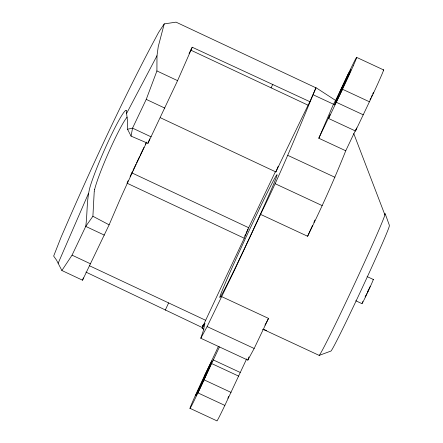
<?xml version="1.0" encoding="UTF-8"?>
<svg xmlns="http://www.w3.org/2000/svg" width="443" height="443" viewBox="0 0 443 443"><rect width="100%" height="100%" fill="white"/><g stroke="black" fill="none" stroke-linecap="round" stroke-linejoin="round"><path stroke-width="0.66" d="M202.722 325.594L202.158 328.413L203.985 329.26M336.22 100.827L316.009 87.703L309.873 101.691L192.245 47.246L177.577 80.643L147.929 143.355L131.067 136.117L132.546 128.138L146.24 99.382L156.916 70.941L156.983 55.763L158.262 46.554L164.237 23.894L176.043 22.15L315.959 87.83C298.809 128.769 282.318 170.19 262.627 210.054L234.712 269.709L207.13 326.596L200.795 338.247L247.831 360.131L254.166 348.48L268.513 318.406L221.478 296.522M94.237 191.426L92.897 216.262L85.748 226.401L72.054 255.157L61.876 270.507L82.536 280.203L109.122 224.839L119.328 201.067A42.378 0.659 -64.9 0 1 146.783 142.053M319.181 355.402A78.394 1.971 -65 0 0 338.435 317.969L347.279 299.39A78.394 1.971 -65 0 0 384.906 214.883L385.05 213.354L389.336 225.199L389.209 226.55A69.446 1.744 -65 0 1 355.873 301.417L348.037 317.875A69.446 1.744 -65 0 1 330.982 351.033L319.181 355.402L263.12 329.315M94.248 191.199L94.641 189.482M370.104 286.405L370.138 286.145M85.925 272.091L202.296 327.576L203.304 324.564M200.795 338.247L203.348 330.666L204.943 323.29L202.158 328.413M247.831 360.131L248.894 356.975M82.536 280.203L83.389 277.872M383.201 70.382L383.317 70.177A26.187 0.659 -65 0 1 380.183 78.383L377.851 83.622A26.187 0.659 -65 0 1 369.429 101.779L355.507 131.012L328.573 118.48L329.996 114.759L318.81 138.238L345.75 150.77C334.77 178.285 322.67 205.325 309.663 231.938L307.625 236.269L260.589 214.384M355.507 131.012L356.693 127.911M246.662 358.852L224.845 405.411L197.905 392.88L219.429 346.941M147.929 143.355L149.706 138.858M365.193 296.727L365.469 296.051M202.296 327.576L205.652 320.3A304.607 4.751 -64.9 0 1 238.827 249.752L244.281 238.24L248.673 227.713L275.507 171.441M160.399 117.744L275.856 171.939L278.232 166.236M318.81 138.238L333.468 104.221A31.27 0.786 -65 0 0 336.802 97.947L348.763 72.835M369.833 287.081L368.438 290.22M61.876 270.507L58.149 263.292L88.351 193.724M165.261 310.194L168.617 302.912M367.48 292.103L368.15 290.647M367.552 292.136L368.227 290.686M202.545 380.742L196.52 393.971A12.548 0.316 -65 0 0 198.68 390.399A12.548 0.316 -65 0 0 205.973 374.379A12.548 0.316 -65 0 0 202.545 380.742L203.797 381.323M127.241 182.555L128.105 180.738M130.109 176.497L132.407 171.646M244.636 236.23L245.488 234.43M246.031 233.278L248.047 229.025M248.673 227.713L131.859 172.881M133 170.4L135.973 164.148M136.566 162.897L139.534 156.65M140.132 155.399L143.1 149.147M204.173 376.467L216.134 351.354A31.27 0.786 -65 0 0 218.366 346.47M328.573 118.48L342.494 89.248L369.429 101.779M345.75 150.77L355.751 129.76M143.399 148.527L143.992 147.281M145.481 144.163L146.373 142.297M275.856 171.939L280.873 161.462A304.607 4.751 -64.9 0 1 308.09 105.201L309.873 101.691M366.915 293.487L365.159 296.987M271.055 87.819L272.838 84.303M189.05 53.636A304.607 4.751 -64.9 0 1 190.761 50.125L192.245 47.246M126.465 113.685L156.983 55.763M164.237 23.894L158.627 32.356L150.354 47.838A292.74 25.373 -66.3 0 0 70.509 215.497L61.156 237.016L53.664 256.071L56.538 260.152L58.149 263.292M126.205 110.373L127.523 120.967L127.523 129.229L132.546 128.138L151.129 136.865M262.627 329.287L266.586 330.467M356.687 57.396L383.621 69.928M336.298 102.267L363.232 114.798M313.367 94.868L333.468 104.221M287.867 155.388L334.908 177.272M275.164 183.723L322.199 205.613M367.086 276.576L373.305 279.472M355.773 300.769L361.992 303.665M207.13 326.596L254.166 348.48M213.255 359.915L240.189 372.447M211.826 363.648L238.76 376.179M204.107 379.861L231.041 392.393M189.981 408.319L216.915 420.85A26.187 0.659 -65 0 0 217.22 420.601L218.261 418.762A26.187 0.659 -65 0 0 224.845 405.411M190.761 50.125L308.09 105.201M156.916 70.941L177.577 80.643M146.24 99.382L164.829 108.103M126.953 183.164L244.281 238.24M104.338 235.128L85.748 226.401C87.587 212.718 86.407 198.47 90.566 185.207A46.842 4.059 -66.3 0 1 110.257 137.258A46.842 4.059 -66.3 0 1 126.222 110.346M72.054 255.157L90.638 263.884M89.575 265.806L205.652 320.3M92.897 216.262L109.122 224.839M127.523 129.229L131.067 136.117M353.741 133.542L384.906 214.883M314.929 220.066A78.394 1.971 -65 0 1 313.882 222.414M312.52 225.443A78.394 1.971 -65 0 1 307.625 236.269M268.513 318.406A78.394 1.971 -65 0 1 264.936 325.162M373.15 279.594A13.395 0.338 -65 0 1 366.765 294.241A13.395 0.338 -65 0 1 362.823 301.489M373.532 92.227A12.548 0.316 -65 0 1 372.707 94.016M372.153 95.195A12.548 0.316 -65 0 1 371.328 96.945M370.797 98.058A12.548 0.316 -65 0 1 370.038 99.642M94.625 189.515A42.406 3.677 -66.3 0 1 109.775 149.845A42.406 3.677 -66.3 0 1 127.119 117.151M228.671 396.452A12.548 0.316 -65 0 1 227.84 398.24M195.756 394.624L193.419 399.863A26.187 0.659 -65 0 0 190.285 408.069L191.321 406.231A26.187 0.659 -65 0 0 206.327 374.723A26.187 0.659 -65 0 0 210.757 363.116A26.187 0.659 -65 0 0 195.756 394.624M353.248 65.846L350.911 71.09A26.187 0.659 -65 0 1 335.91 102.599A26.187 0.659 -65 0 1 340.34 90.992A26.187 0.659 -65 0 1 355.347 59.484L356.382 57.645A26.187 0.659 -65 0 1 353.248 65.846M259.858 207.889L253.152 221.971A68.039 1.711 -65 0 0 220.93 293.792A68.039 1.711 -65 0 0 236.518 265.279L244.204 249.138A68.039 1.711 -65 0 0 276.067 178.014A68.039 1.711 -65 0 0 259.858 207.889M348.392 74.479L347.129 77.11A12.548 0.316 -65 0 0 340.429 92.022A12.548 0.316 -65 0 0 345.031 83.062A12.548 0.316 -65 0 0 350.928 69.706L348.392 74.479M315.765 88.19L315.278 89.159L315.787 88.168"/></g></svg>
